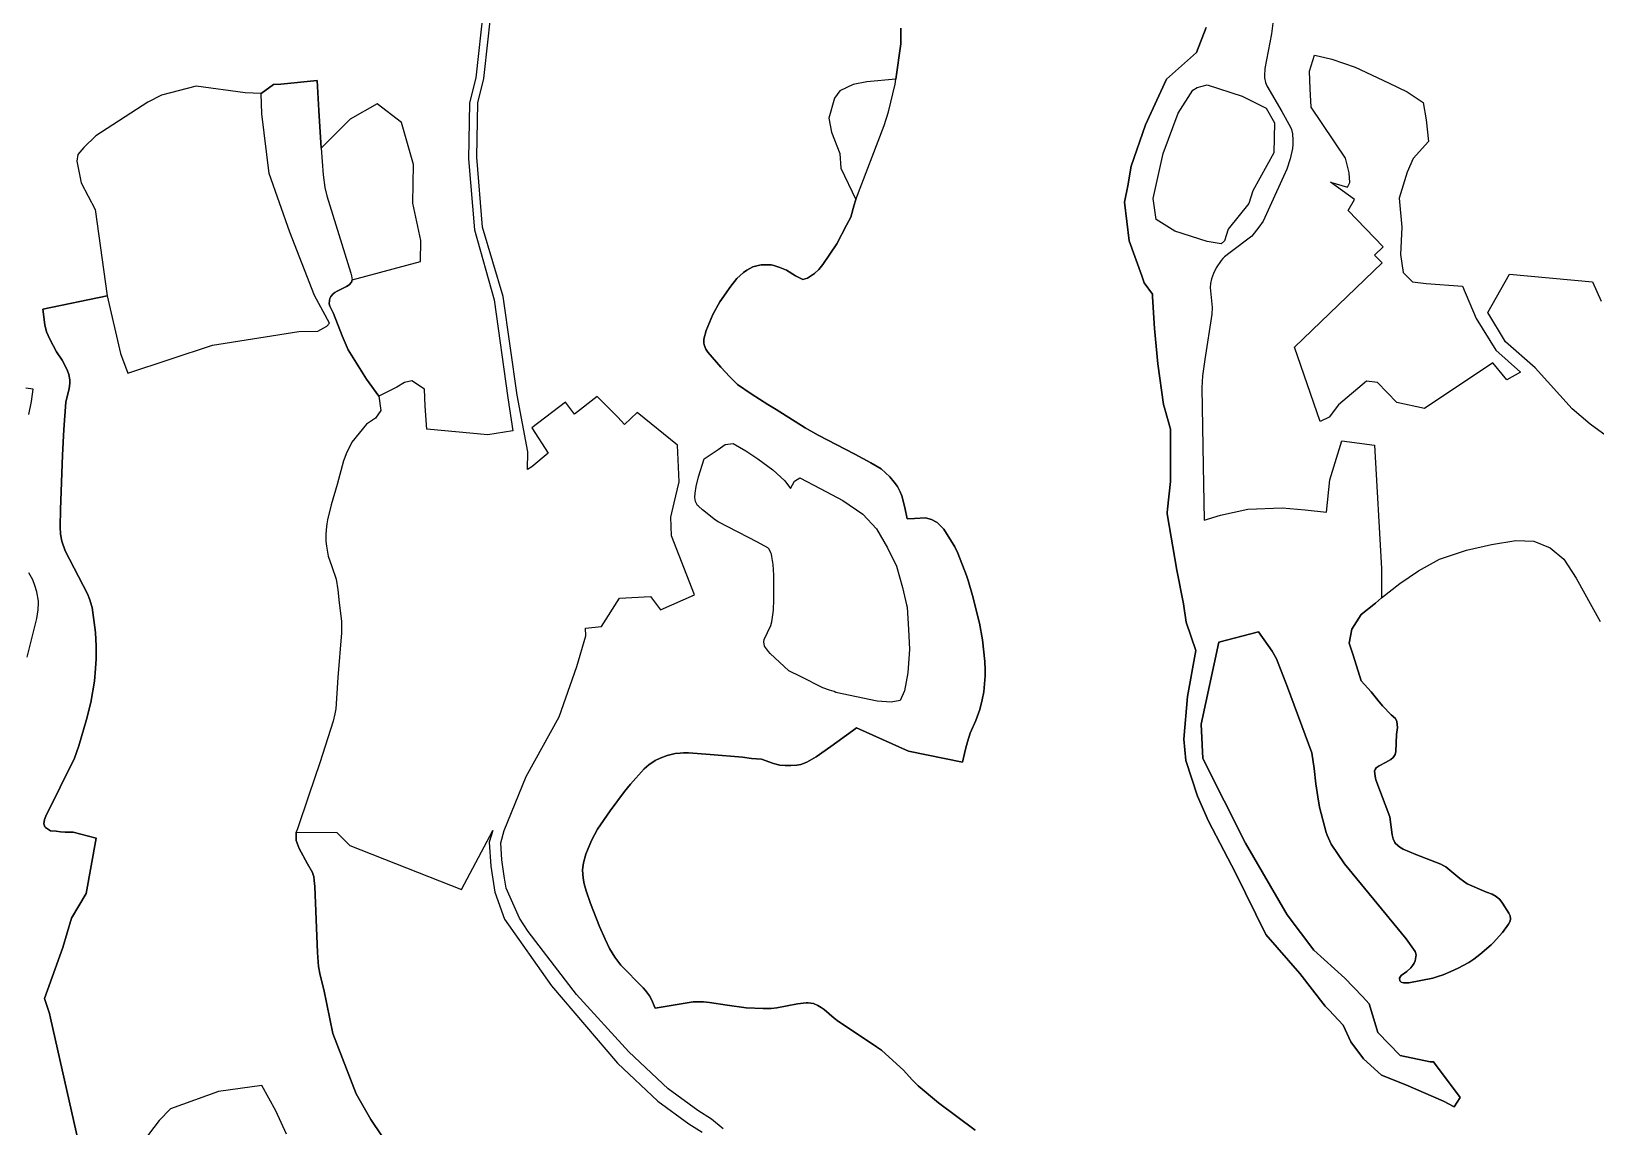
# Model space of a CAD drawing. Header units: millimetres. Extents: x 35444746 to 35449000, y 3482000 to 3488437.
# Drawn here: x 35447289.2 to 35447581.8, y 3486981.1 to 3487186 of the extents above; entities that cross this region are included whole.
import ezdxf

# ---------------------------------------------------------------- set-up
doc = ezdxf.new("R2010")
doc.units = ezdxf.units.MM
doc.layers.add('0203.02旱地整理', color=9, linetype='Continuous', true_color=0x808080)
doc.layers.add('0204.02水田整理', color=9, linetype='Continuous', true_color=0x808080)

msp = doc.modelspace()

# ---------------------------------------------------------------- linework, layer by layer
at = {"layer": '0203.02旱地整理', "color": 41}
for points in [[(35447373.751, 3487190.461), (35447372.308, 3487177.35), (35447371.466, 3487173.906), (35447371.147, 3487172.604), (35447370.986, 3487162.199), (35447372.077, 3487148.877), (35447375.742, 3487135.832), (35447378.314, 3487117.47), (35447379.236, 3487111.325), (35447374.591, 3487110.552), (35447363.166, 3487111.599), (35447362.866, 3487115.946), (35447362.722, 3487119.121), (35447360.371, 3487120.682), (35447358.962, 3487120.345), (35447357.577, 3487119.465), (35447354.175, 3487117.817), (35447351.902, 3487120.967), (35447348.47, 3487126.486), (35447347.312, 3487129.082), (35447345.681, 3487133.25), (35447345.018, 3487134.643), (35447344.887, 3487135.066), (35447344.929, 3487135.671), (35447345.035, 3487136.059), (35447345.23, 3487136.428), (35447345.666, 3487136.928), (35447345.942, 3487137.155), (35447346.399, 3487137.461), (35447348.138, 3487138.325), (35447348.659, 3487138.645), (35447349.054, 3487139.109), (35447349.171, 3487139.569), (35447361.952, 3487142.998), (35447362.027, 3487146.922), (35447360.567, 3487153.89), (35447360.645, 3487161.122), (35447358.455, 3487168.982), (35447353.86, 3487172.468), (35447348.829, 3487169.615), (35447343.387, 3487164.184), (35447342.94, 3487171.237), (35447342.68, 3487176.869), (35447335.874, 3487176.151), (35447334.476, 3487176.111), (35447332.153, 3487174.381), (35447329.214, 3487174.562), (35447319.994, 3487175.761), (35447313.533, 3487174.084), (35447310.994, 3487172.793), (35447301.239, 3487166.482), (35447299.021, 3487164.291), (35447297.87, 3487162.991), (35447297.699, 3487161.768), (35447298.491, 3487157.68), (35447301.156, 3487152.683), (35447303.345, 3487136.583), (35447291.354, 3487134.038), (35447291.722, 3487131.145), (35447292.016, 3487129.801), (35447292.66, 3487128.446), (35447293.904, 3487126.116), (35447294.948, 3487124.549), (35447295.9, 3487122.709), (35447296.224, 3487121.862), (35447296.372, 3487120.875), (35447296.384, 3487120.225), (35447296.236, 3487119.18), (35447295.752, 3487117.23), (35447295.664, 3487116.687), (35447295.267, 3487111.55), (35447295.023, 3487106.734), (35447294.652, 3487096.587), (35447294.555, 3487093.37), (35447294.653, 3487091.994), (35447294.896, 3487090.678), (35447295.504, 3487088.891), (35447299.715, 3487080.788), (35447300.117, 3487079.723), (35447300.461, 3487078.609), (35447300.547, 3487078.237), (35447301.207, 3487073.581), (35447301.309, 3487071.024), (35447301.305, 3487068.632), (35447301.206, 3487066.88), (35447300.982, 3487064.465), (35447300.329, 3487060.47), (35447299.494, 3487057.339), (35447298.069, 3487052.407), (35447297.259, 3487050.091), (35447291.887, 3487039.199), (35447291.658, 3487038.576), (35447291.508, 3487037.819), (35447291.708, 3487037.228), (35447291.831, 3487037.114), (35447292.801, 3487036.515), (35447293.847, 3487036.433), (35447294.674, 3487036.311), (35447295.527, 3487036.23), (35447297.035, 3487036.216), (35447301.306, 3487035.1), (35447299.454, 3487024.738), (35447296.731, 3487020.133), (35447295.074, 3487014.64), (35447291.678, 3487005.126), (35447292.601, 3487002.307), (35447292.794, 3487001.448), (35447301.477, 3486962.782)], [(35447373.751, 3487190.461), (35447372.308, 3487177.35), (35447371.466, 3487173.906), (35447371.147, 3487172.604), (35447370.986, 3487162.199), (35447372.077, 3487148.877), (35447375.742, 3487135.832), (35447378.314, 3487117.47), (35447379.236, 3487111.325), (35447374.591, 3487110.552), (35447363.166, 3487111.599), (35447362.866, 3487115.946), (35447362.722, 3487119.121), (35447360.371, 3487120.682), (35447358.962, 3487120.345), (35447357.577, 3487119.465), (35447354.175, 3487117.817), (35447351.902, 3487120.967), (35447348.47, 3487126.486), (35447347.312, 3487129.082), (35447345.681, 3487133.25), (35447345.018, 3487134.643), (35447344.887, 3487135.066), (35447344.929, 3487135.671), (35447345.035, 3487136.059), (35447345.23, 3487136.428), (35447345.666, 3487136.928), (35447345.942, 3487137.155), (35447346.399, 3487137.461), (35447348.138, 3487138.325), (35447348.659, 3487138.645), (35447349.054, 3487139.109), (35447349.171, 3487139.569), (35447361.952, 3487142.998), (35447362.027, 3487146.922), (35447360.567, 3487153.89), (35447360.645, 3487161.122), (35447358.455, 3487168.982), (35447353.86, 3487172.468), (35447348.829, 3487169.615), (35447343.387, 3487164.184), (35447342.94, 3487171.237), (35447342.68, 3487176.869), (35447335.874, 3487176.151), (35447334.476, 3487176.111), (35447332.153, 3487174.381), (35447329.214, 3487174.562), (35447319.994, 3487175.761), (35447313.533, 3487174.084), (35447310.994, 3487172.793), (35447301.239, 3487166.482), (35447299.021, 3487164.291), (35447297.87, 3487162.991), (35447297.699, 3487161.768), (35447298.491, 3487157.68), (35447301.156, 3487152.683), (35447303.345, 3487136.583), (35447291.354, 3487134.038), (35447291.722, 3487131.145), (35447292.016, 3487129.801), (35447292.66, 3487128.446), (35447293.904, 3487126.116), (35447294.948, 3487124.549), (35447295.9, 3487122.709), (35447296.224, 3487121.862), (35447296.372, 3487120.875), (35447296.384, 3487120.225), (35447296.236, 3487119.18), (35447295.752, 3487117.23), (35447295.664, 3487116.687), (35447295.267, 3487111.55), (35447295.023, 3487106.734), (35447294.652, 3487096.587), (35447294.555, 3487093.37), (35447294.653, 3487091.994), (35447294.896, 3487090.678), (35447295.504, 3487088.891), (35447299.715, 3487080.788), (35447300.117, 3487079.723), (35447300.461, 3487078.609), (35447300.547, 3487078.237), (35447301.207, 3487073.581), (35447301.309, 3487071.024), (35447301.305, 3487068.632), (35447301.206, 3487066.88), (35447300.982, 3487064.465), (35447300.329, 3487060.47), (35447299.494, 3487057.339), (35447298.069, 3487052.407), (35447297.259, 3487050.091), (35447291.887, 3487039.199), (35447291.658, 3487038.576), (35447291.508, 3487037.819), (35447291.708, 3487037.228), (35447291.831, 3487037.114), (35447292.801, 3487036.515), (35447293.847, 3487036.433), (35447294.674, 3487036.311), (35447295.527, 3487036.23), (35447297.035, 3487036.216), (35447301.306, 3487035.1), (35447299.454, 3487024.738), (35447296.731, 3487020.133), (35447295.074, 3487014.64), (35447291.678, 3487005.126), (35447292.601, 3487002.307), (35447292.794, 3487001.448), (35447301.477, 3486962.782)], [(35447418.584, 3486980.717), (35447416.418, 3486982.574), (35447413.843, 3486984.171), (35447408.321, 3486988.245), (35447400.968, 3486995.122), (35447391.138, 3487005.877), (35447382.144, 3487017.634), (35447380.476, 3487020.174), (35447377.983, 3487025.731), (35447377.637, 3487028.031), (35447377.184, 3487031.043), (35447377.019, 3487034.222), (35447377.638, 3487036.576), (35447381.763, 3487046.619), (35447387.942, 3487057.834), (35447391.247, 3487067.241), (35447392.876, 3487072.938), (35447392.853, 3487074.392), (35447395.841, 3487074.712), (35447399.226, 3487079.979), (35447405.029, 3487080.317), (35447406.871, 3487077.853), (35447413.209, 3487080.657), (35447408.907, 3487091.689), (35447408.81, 3487095.131), (35447409.407, 3487097.866), (35447410.378, 3487101.749), (35447410.04, 3487108.628), (35447402.51, 3487114.724), (35447400.164, 3487112.523), (35447398.879, 3487113.872), (35447395.009, 3487117.721), (35447390.786, 3487114.432), (35447389.125, 3487116.688), (35447382.814, 3487111.892), (35447385.864, 3487107.15), (35447382.783, 3487104.604), (35447381.984, 3487104.075), (35447382.025, 3487107.41), (35447380.041, 3487117.992), (35447377.457, 3487136.455), (35447373.604, 3487149.397), (35447372.529, 3487162.519), (35447372.686, 3487172.636), (35447373.799, 3487177.186), (35447374.615, 3487184.604), (35447375.246, 3487190.337)], [(35447418.584, 3486980.717), (35447416.418, 3486982.574), (35447413.843, 3486984.171), (35447408.321, 3486988.245), (35447400.968, 3486995.122), (35447391.138, 3487005.877), (35447382.144, 3487017.634), (35447380.476, 3487020.174), (35447377.983, 3487025.731), (35447377.637, 3487028.031), (35447377.184, 3487031.043), (35447377.019, 3487034.222), (35447377.638, 3487036.576), (35447381.763, 3487046.619), (35447387.942, 3487057.834), (35447391.247, 3487067.241), (35447392.876, 3487072.938), (35447392.853, 3487074.392), (35447395.841, 3487074.712), (35447399.226, 3487079.979), (35447405.029, 3487080.317), (35447406.871, 3487077.853), (35447413.209, 3487080.657), (35447408.907, 3487091.689), (35447408.81, 3487095.131), (35447409.407, 3487097.866), (35447410.378, 3487101.749), (35447410.04, 3487108.628), (35447402.51, 3487114.724), (35447400.164, 3487112.523), (35447398.879, 3487113.872), (35447395.009, 3487117.721), (35447390.786, 3487114.432), (35447389.125, 3487116.688), (35447382.814, 3487111.892), (35447385.864, 3487107.15), (35447382.783, 3487104.604), (35447381.984, 3487104.075), (35447382.025, 3487107.41), (35447380.041, 3487117.992), (35447377.457, 3487136.455), (35447373.604, 3487149.397), (35447372.529, 3487162.519), (35447372.686, 3487172.636), (35447373.799, 3487177.186), (35447374.615, 3487184.604), (35447375.246, 3487190.337)], [(35447451.844, 3487186.619), (35447451.806, 3487183.696), (35447450.873, 3487177.067), (35447445.493, 3487176.605), (35447442.923, 3487176.124), (35447440.394, 3487174.918), (35447439.409, 3487173.541), (35447438.329, 3487169.804), (35447438.871, 3487167.176), (35447440.383, 3487163.156), (35447440.589, 3487160.421), (35447443.412, 3487154.587), (35447443.099, 3487153.593), (35447442.463, 3487151.249), (35447441.674, 3487149.754), (35447439.843, 3487146.286), (35447437.207, 3487142.429), (35447436.466, 3487141.47), (35447435.675, 3487140.723), (35447434.344, 3487139.851), (35447433.506, 3487139.601), (35447432.116, 3487140.33), (35447430.409, 3487141.366), (35447429.177, 3487141.884), (35447428.05, 3487142.248), (35447427.58, 3487142.343), (35447426.734, 3487142.381), (35447425.728, 3487142.363), (35447424.917, 3487142.201), (35447424.111, 3487141.957), (35447423.005, 3487141.372), (35447422.368, 3487140.947), (35447421.16, 3487139.775), (35447420.041, 3487138.397), (35447417.982, 3487135.423), (35447416.65, 3487133.079), (35447415.4, 3487130.055), (35447415.005, 3487128.466), (35447414.966, 3487127.791), (35447415.027, 3487127.389), (35447415.34, 3487126.603), (35447415.754, 3487126.019), (35447418.171, 3487123.231), (35447419.852, 3487121.405), (35447421.278, 3487119.955), (35447423.826, 3487118.249), (35447426.963, 3487116.249), (35447428.522, 3487115.29), (35447433.932, 3487111.84), (35447436.336, 3487110.516), (35447443.233, 3487106.947), (35447446.188, 3487105.324), (35447448.169, 3487104.17), (35447449.739, 3487102.706), (35447450.602, 3487101.731), (35447451.208, 3487100.887), (35447451.717, 3487099.915), (35447452.033, 3487099.138), (35447452.556, 3487096.959), (35447453.027, 3487094.83), (35447454.365, 3487094.896), (35447456.443, 3487095.027), (35447457.559, 3487094.734), (35447458.604, 3487094.134), (35447459.082, 3487093.746), (35447459.873, 3487092.925), (35447461.893, 3487089.584), (35447462.495, 3487088.417), (35447464.13, 3487084.264), (35447464.44, 3487083.324), (35447465.255, 3487080.502), (35447466.538, 3487075.35), (35447467.074, 3487072.224), (35447467.522, 3487068.178), (35447467.611, 3487066.629), (35447467.592, 3487065.483), (35447467.333, 3487062.516), (35447467.054, 3487060.983), (35447466.61, 3487059.197), (35447465.852, 3487057.152), (35447464.766, 3487054.742), (35447464.265, 3487053.142), (35447463.911, 3487051.78), (35447463.369, 3487049.3), (35447453.244, 3487051.394), (35447443.524, 3487055.775), (35447442.806, 3487055.165), (35447438.716, 3487052.232), (35447435.978, 3487050.327), (35447434.215, 3487049.349), (35447433.09, 3487048.906), (35447432.382, 3487048.748), (35447431.269, 3487048.698), (35447430.183, 3487048.697), (35447429.181, 3487048.799), (35447428.001, 3487049.057), (35447425.75, 3487049.913), (35447423.869, 3487050), (35447422.209, 3487050.262), (35447416.188, 3487050.781), (35447412.098, 3487051.044), (35447411.201, 3487051.06), (35447410.567, 3487051.04), (35447409.612, 3487050.923), (35447408.142, 3487050.599), (35447406.821, 3487050.091), (35447405.891, 3487049.67), (35447404.705, 3487048.86), (35447403.821, 3487048.082), (35447401.258, 3487045.242), (35447400.151, 3487043.873), (35447397.445, 3487040.234), (35447395.115, 3487036.804), (35447393.976, 3487034.681), (35447392.884, 3487032.1), (35447392.442, 3487030.517), (35447392.305, 3487029.166), (35447392.381, 3487027.657), (35447392.573, 3487026.569), (35447392.937, 3487025.265), (35447393.797, 3487022.871), (35447395.479, 3487018.603), (35447396.523, 3487016.237), (35447397.356, 3487014.493), (35447398.318, 3487012.881), (35447399.48, 3487011.361), (35447403.64, 3487007.127), (35447404.078, 3487006.614), (35447404.785, 3487005.628), (35447405.17, 3487004.959), (35447405.877, 3487003.318), (35447412.975, 3487004.468), (35447413.77, 3487004.515), (35447414.894, 3487004.487), (35447416.048, 3487004.373), (35447419.357, 3487003.864), (35447422.88, 3487003.382), (35447426.078, 3487003.264), (35447427.545, 3487003.277), (35447428.642, 3487003.386), (35447432.501, 3487004.131), (35447434.126, 3487004.303), (35447434.477, 3487004.303), (35447435.475, 3487004.165), (35447436.292, 3487003.826), (35447436.92, 3487003.451), (35447437.491, 3487003.037), (35447439.327, 3487001.469), (35447440.185, 3487000.819), (35447441.417, 3487000), (35447447.268, 3486996.11), (35447448.191, 3486995.449), (35447448.972, 3486994.79), (35447452.306, 3486991.728), (35447453.94, 3486989.929), (35447455.064, 3486988.788), (35447458.892, 3486985.605), (35447465.702, 3486980.5)], [(35447451.844, 3487186.619), (35447451.806, 3487183.696), (35447450.873, 3487177.067), (35447445.493, 3487176.605), (35447442.923, 3487176.124), (35447440.394, 3487174.918), (35447439.409, 3487173.541), (35447438.329, 3487169.804), (35447438.871, 3487167.176), (35447440.383, 3487163.156), (35447440.589, 3487160.421), (35447443.412, 3487154.587), (35447443.099, 3487153.593), (35447442.463, 3487151.249), (35447441.674, 3487149.754), (35447439.843, 3487146.286), (35447437.207, 3487142.429), (35447436.466, 3487141.47), (35447435.675, 3487140.723), (35447434.344, 3487139.851), (35447433.506, 3487139.601), (35447432.116, 3487140.33), (35447430.409, 3487141.366), (35447429.177, 3487141.884), (35447428.05, 3487142.248), (35447427.58, 3487142.343), (35447426.734, 3487142.381), (35447425.728, 3487142.363), (35447424.917, 3487142.201), (35447424.111, 3487141.957), (35447423.005, 3487141.372), (35447422.368, 3487140.947), (35447421.16, 3487139.775), (35447420.041, 3487138.397), (35447417.982, 3487135.423), (35447416.65, 3487133.079), (35447415.4, 3487130.055), (35447415.005, 3487128.466), (35447414.966, 3487127.791), (35447415.027, 3487127.389), (35447415.34, 3487126.603), (35447415.754, 3487126.019), (35447418.171, 3487123.231), (35447419.852, 3487121.405), (35447421.278, 3487119.955), (35447423.826, 3487118.249), (35447426.963, 3487116.249), (35447428.522, 3487115.29), (35447433.932, 3487111.84), (35447436.336, 3487110.516), (35447443.233, 3487106.947), (35447446.188, 3487105.324), (35447448.169, 3487104.17), (35447449.739, 3487102.706), (35447450.602, 3487101.731), (35447451.208, 3487100.887), (35447451.717, 3487099.915), (35447452.033, 3487099.138), (35447452.556, 3487096.959), (35447453.027, 3487094.83), (35447454.365, 3487094.896), (35447456.443, 3487095.027), (35447457.559, 3487094.734), (35447458.604, 3487094.134), (35447459.082, 3487093.746), (35447459.873, 3487092.925), (35447461.893, 3487089.584), (35447462.495, 3487088.417), (35447464.13, 3487084.264), (35447464.44, 3487083.324), (35447465.255, 3487080.502), (35447466.538, 3487075.35), (35447467.074, 3487072.224), (35447467.522, 3487068.178), (35447467.611, 3487066.629), (35447467.592, 3487065.483), (35447467.333, 3487062.516), (35447467.054, 3487060.983), (35447466.61, 3487059.197), (35447465.852, 3487057.152), (35447464.766, 3487054.742), (35447464.265, 3487053.142), (35447463.911, 3487051.78), (35447463.369, 3487049.3), (35447453.244, 3487051.394), (35447443.524, 3487055.775), (35447442.806, 3487055.165), (35447438.716, 3487052.232), (35447435.978, 3487050.327), (35447434.215, 3487049.349), (35447433.09, 3487048.906), (35447432.382, 3487048.748), (35447431.269, 3487048.698), (35447430.183, 3487048.697), (35447429.181, 3487048.799), (35447428.001, 3487049.057), (35447425.75, 3487049.913), (35447423.869, 3487050), (35447422.209, 3487050.262), (35447416.188, 3487050.781), (35447412.098, 3487051.044), (35447411.201, 3487051.06), (35447410.567, 3487051.04), (35447409.612, 3487050.923), (35447408.142, 3487050.599), (35447406.821, 3487050.091), (35447405.891, 3487049.67), (35447404.705, 3487048.86), (35447403.821, 3487048.082), (35447401.258, 3487045.242), (35447400.151, 3487043.873), (35447397.445, 3487040.234), (35447395.115, 3487036.804), (35447393.976, 3487034.681), (35447392.884, 3487032.1), (35447392.442, 3487030.517), (35447392.305, 3487029.166), (35447392.381, 3487027.657), (35447392.573, 3487026.569), (35447392.937, 3487025.265), (35447393.797, 3487022.871), (35447395.479, 3487018.603), (35447396.523, 3487016.237), (35447397.356, 3487014.493), (35447398.318, 3487012.881), (35447399.48, 3487011.361), (35447403.64, 3487007.127), (35447404.078, 3487006.614), (35447404.785, 3487005.628), (35447405.17, 3487004.959), (35447405.877, 3487003.318), (35447412.975, 3487004.468), (35447413.77, 3487004.515), (35447414.894, 3487004.487), (35447416.048, 3487004.373), (35447419.357, 3487003.864), (35447422.88, 3487003.382), (35447426.078, 3487003.264), (35447427.545, 3487003.277), (35447428.642, 3487003.386), (35447432.501, 3487004.131), (35447434.126, 3487004.303), (35447434.477, 3487004.303), (35447435.475, 3487004.165), (35447436.292, 3487003.826), (35447436.92, 3487003.451), (35447437.491, 3487003.037), (35447439.327, 3487001.469), (35447440.185, 3487000.819), (35447441.417, 3487000), (35447447.268, 3486996.11), (35447448.191, 3486995.449), (35447448.972, 3486994.79), (35447452.306, 3486991.728), (35447453.94, 3486989.929), (35447455.064, 3486988.788), (35447458.892, 3486985.605), (35447465.702, 3486980.5)], [(35447521.487, 3487188.073), (35447521.133, 3487185.586), (35447519.895, 3487179.066), (35447519.843, 3487177.719), (35447519.874, 3487177.314), (35447520.029, 3487176.471), (35447520.292, 3487175.815), (35447523.078, 3487171.067), (35447524.709, 3487168.142), (35447524.9, 3487167.683), (35447525.078, 3487166.851), (35447525.173, 3487165.67), (35447525.152, 3487164.935), (35447525.071, 3487164.122), (35447524.644, 3487162.203), (35447524.048, 3487160.239), (35447520.559, 3487152.6), (35447519.572, 3487150.549), (35447518.801, 3487149.41), (35447517.461, 3487147.708), (35447513.421, 3487144.696), (35447512.36, 3487143.863), (35447512.043, 3487143.549), (35447511.759, 3487143.194), (35447510.831, 3487141.777), (35447510.302, 3487140.761), (35447509.916, 3487139.747), (35447509.737, 3487138.858), (35447509.707, 3487138.145), (35447510.051, 3487134.395), (35447510.012, 3487133.159), (35447508.67, 3487124.67), (35447508.443, 3487122.926), (35447508.269, 3487121.591), (35447508.141, 3487119.327), (35447508.364, 3487104.752), (35447508.59, 3487094.62), (35447511.64, 3487095.55), (35447516.735, 3487096.67), (35447523.165, 3487096.929), (35447527.43, 3487096.503), (35447531.446, 3487096.102), (35447532.091, 3487102.159), (35447534.319, 3487109.453), (35447540.402, 3487108.61), (35447541.747, 3487085.554), (35447541.753, 3487080.039), (35447540.576, 3487079.097), (35447537.914, 3487076.978), (35447536.19, 3487074.218), (35447535.688, 3487071.615), (35447536.41, 3487069.332), (35447537.956, 3487064.542), (35447539.774, 3487062.475), (35447541.048, 3487060.931), (35447541.928, 3487059.856), (35447543.526, 3487058.162), (35447544.337, 3487057.523), (35447544.626, 3487056.962), (35447544.739, 3487055.828), (35447544.538, 3487054.51), (35447544.411, 3487051.302), (35447544.286, 3487050.768), (35447543.887, 3487050.205), (35447543.457, 3487049.854), (35447542.454, 3487049.237), (35447541.294, 3487048.627), (35447540.748, 3487048.24), (35447540.523, 3487047.937), (35447540.437, 3487047.615), (35447540.519, 3487046.728), (35447540.672, 3487046.054), (35447543.28, 3487039.108), (35447543.696, 3487035.746), (35447543.925, 3487034.994), (35447544.221, 3487034.306), (35447544.371, 3487034.103), (35447545.145, 3487033.43), (35447545.767, 3487033.065), (35447548.151, 3487032.052), (35447552.85, 3487030.258), (35447553.418, 3487029.963), (35447553.79, 3487029.725), (35447556.365, 3487027.546), (35447557.744, 3487026.599), (35447561.365, 3487025.041), (35447562.436, 3487024.621), (35447563.207, 3487024.194), (35447563.837, 3487023.615), (35447564.358, 3487022.962), (35447565.565, 3487021.078), (35447565.797, 3487020.57), (35447565.868, 3487020.03), (35447565.781, 3487019.608), (35447565.491, 3487019.026), (35447564.381, 3487017.485), (35447562.629, 3487015.514), (35447562.244, 3487015.143), (35447560.123, 3487013.35), (35447558.987, 3487012.488), (35447558.035, 3487011.872), (35447556.058, 3487010.802), (35447554.697, 3487010.156), (35447553.279, 3487009.555), (35447552.237, 3487009.208), (35447551.302, 3487008.945), (35447546.832, 3487008.082), (35447545.873, 3487008.03), (35447545.417, 3487008.203), (35447545.153, 3487008.428), (35447545.111, 3487008.932), (35447545.262, 3487009.22), (35447545.416, 3487009.396), (35447546.466, 3487010.176), (35447547.216, 3487010.852), (35447547.609, 3487011.325), (35447547.864, 3487011.734), (35447548.057, 3487012.136), (35447548.227, 3487013.262), (35447548.016, 3487013.921), (35447546.354, 3487016.268), (35447534.8, 3487030.333), (35447532.332, 3487033.976), (35447531.551, 3487035.689), (35447531.382, 3487036.151), (35447530.16, 3487040.923), (35447529.799, 3487042.859), (35447529.457, 3487045.274), (35447529.133, 3487048.17), (35447528.707, 3487051.066), (35447524.123, 3487063.374), (35447522.072, 3487068.642), (35447521.31, 3487070.068), (35447518.72, 3487073.707), (35447511.332, 3487071.767), (35447508.03, 3487056.43), (35447508.306, 3487050.027), (35447516.29, 3487034.186), (35447524.057, 3487020.752), (35447529.09, 3487014.149), (35447534.873, 3487008.934), (35447538.161, 3487005.464), (35447539.445, 3487004.11), (35447540.673, 3487000), (35447541.045, 3486998.756), (35447545.201, 3486994.45), (35447550.861, 3486993.254), (35447551.46, 3486993.275), (35447556.426, 3486986.594), (35447555.34, 3486984.864), (35447553.32, 3486985.892), (35447546.274, 3486988.967), (35447541.705, 3486990.754), (35447538.388, 3486993.814), (35447535.989, 3486997.002), (35447534.541, 3487000.104), (35447531.967, 3487002.917), (35447531.215, 3487003.708), (35447526.435, 3487009.81), (35447520.088, 3487017.122), (35447514.451, 3487028.606), (35447509.388, 3487038.288), (35447507.307, 3487042.957), (35447505.115, 3487049.617), (35447504.726, 3487053.619), (35447505.443, 3487061.595), (35447507.025, 3487070.201), (35447505.17, 3487075.511), (35447504.687, 3487078.918), (35447503.425, 3487085.222), (35447501.638, 3487095.78), (35447501.662, 3487096.02), (35447501.722, 3487096.644), (35447502.232, 3487101.861), (35447502.232, 3487111.428), (35447502.232, 3487111.65), (35447501.274, 3487115.165), (35447500.98, 3487116.245), (35447499.904, 3487123.855), (35447499.281, 3487130.472), (35447498.868, 3487136.369), (35447498.868, 3487136.9), (35447497.334, 3487139.022), (35447496.881, 3487140.306), (35447494.501, 3487146.88), (35447493.675, 3487154.074), (35447494.298, 3487157.122), (35447494.877, 3487160.803), (35447497.57, 3487168.538), (35447501.524, 3487177.113), (35447507.1, 3487182.062), (35447508.93, 3487186.742)], [(35447521.487, 3487188.073), (35447521.133, 3487185.586), (35447519.895, 3487179.066), (35447519.843, 3487177.719), (35447519.874, 3487177.314), (35447520.029, 3487176.471), (35447520.292, 3487175.815), (35447523.078, 3487171.067), (35447524.709, 3487168.142), (35447524.9, 3487167.683), (35447525.078, 3487166.851), (35447525.173, 3487165.67), (35447525.152, 3487164.935), (35447525.071, 3487164.122), (35447524.644, 3487162.203), (35447524.048, 3487160.239), (35447520.559, 3487152.6), (35447519.572, 3487150.549), (35447518.801, 3487149.41), (35447517.461, 3487147.708), (35447513.421, 3487144.696), (35447512.36, 3487143.863), (35447512.043, 3487143.549), (35447511.759, 3487143.194), (35447510.831, 3487141.777), (35447510.302, 3487140.761), (35447509.916, 3487139.747), (35447509.737, 3487138.858), (35447509.707, 3487138.145), (35447510.051, 3487134.395), (35447510.012, 3487133.159), (35447508.67, 3487124.67), (35447508.443, 3487122.926), (35447508.269, 3487121.591), (35447508.141, 3487119.327), (35447508.364, 3487104.752), (35447508.59, 3487094.62), (35447511.64, 3487095.55), (35447516.735, 3487096.67), (35447523.165, 3487096.929), (35447527.43, 3487096.503), (35447531.446, 3487096.102), (35447532.091, 3487102.159), (35447534.319, 3487109.453), (35447540.402, 3487108.61), (35447541.747, 3487085.554), (35447541.753, 3487080.039), (35447540.576, 3487079.097), (35447537.914, 3487076.978), (35447536.19, 3487074.218), (35447535.688, 3487071.615), (35447536.41, 3487069.332), (35447537.956, 3487064.542), (35447539.774, 3487062.475), (35447541.048, 3487060.931), (35447541.928, 3487059.856), (35447543.526, 3487058.162), (35447544.337, 3487057.523), (35447544.626, 3487056.962), (35447544.739, 3487055.828), (35447544.538, 3487054.51), (35447544.411, 3487051.302), (35447544.286, 3487050.768), (35447543.887, 3487050.205), (35447543.457, 3487049.854), (35447542.454, 3487049.237), (35447541.294, 3487048.627), (35447540.748, 3487048.24), (35447540.523, 3487047.937), (35447540.437, 3487047.615), (35447540.519, 3487046.728), (35447540.672, 3487046.054), (35447543.28, 3487039.108), (35447543.696, 3487035.746), (35447543.925, 3487034.994), (35447544.221, 3487034.306), (35447544.371, 3487034.103), (35447545.145, 3487033.43), (35447545.767, 3487033.065), (35447548.151, 3487032.052), (35447552.85, 3487030.258), (35447553.418, 3487029.963), (35447553.79, 3487029.725), (35447556.365, 3487027.546), (35447557.744, 3487026.599), (35447561.365, 3487025.041), (35447562.436, 3487024.621), (35447563.207, 3487024.194), (35447563.837, 3487023.615), (35447564.358, 3487022.962), (35447565.565, 3487021.078), (35447565.797, 3487020.57), (35447565.868, 3487020.03), (35447565.781, 3487019.608), (35447565.491, 3487019.026), (35447564.381, 3487017.485), (35447562.629, 3487015.514), (35447562.244, 3487015.143), (35447560.123, 3487013.35), (35447558.987, 3487012.488), (35447558.035, 3487011.872), (35447556.058, 3487010.802), (35447554.697, 3487010.156), (35447553.279, 3487009.555), (35447552.237, 3487009.208), (35447551.302, 3487008.945), (35447546.832, 3487008.082), (35447545.873, 3487008.03), (35447545.417, 3487008.203), (35447545.153, 3487008.428), (35447545.111, 3487008.932), (35447545.262, 3487009.22), (35447545.416, 3487009.396), (35447546.466, 3487010.176), (35447547.216, 3487010.852), (35447547.609, 3487011.325), (35447547.864, 3487011.734), (35447548.057, 3487012.136), (35447548.227, 3487013.262), (35447548.016, 3487013.921), (35447546.354, 3487016.268), (35447534.8, 3487030.333), (35447532.332, 3487033.976), (35447531.551, 3487035.689), (35447531.382, 3487036.151), (35447530.16, 3487040.923), (35447529.799, 3487042.859), (35447529.457, 3487045.274), (35447529.133, 3487048.17), (35447528.707, 3487051.066), (35447524.123, 3487063.374), (35447522.072, 3487068.642), (35447521.31, 3487070.068), (35447518.72, 3487073.707), (35447511.332, 3487071.767), (35447508.03, 3487056.43), (35447508.306, 3487050.027), (35447516.29, 3487034.186), (35447524.057, 3487020.752), (35447529.09, 3487014.149), (35447534.873, 3487008.934), (35447538.161, 3487005.464), (35447539.445, 3487004.11), (35447540.673, 3487000), (35447541.045, 3486998.756), (35447545.201, 3486994.45), (35447550.861, 3486993.254), (35447551.46, 3486993.275), (35447556.426, 3486986.594), (35447555.34, 3486984.864), (35447553.32, 3486985.892), (35447546.274, 3486988.967), (35447541.705, 3486990.754), (35447538.388, 3486993.814), (35447535.989, 3486997.002), (35447534.541, 3487000.104), (35447531.967, 3487002.917), (35447531.215, 3487003.708), (35447526.435, 3487009.81), (35447520.088, 3487017.122), (35447514.451, 3487028.606), (35447509.388, 3487038.288), (35447507.307, 3487042.957), (35447505.115, 3487049.617), (35447504.726, 3487053.619), (35447505.443, 3487061.595), (35447507.025, 3487070.201), (35447505.17, 3487075.511), (35447504.687, 3487078.918), (35447503.425, 3487085.222), (35447501.638, 3487095.78), (35447501.662, 3487096.02), (35447501.722, 3487096.644), (35447502.232, 3487101.861), (35447502.232, 3487111.428), (35447502.232, 3487111.65), (35447501.274, 3487115.165), (35447500.98, 3487116.245), (35447499.904, 3487123.855), (35447499.281, 3487130.472), (35447498.868, 3487136.369), (35447498.868, 3487136.9), (35447497.334, 3487139.022), (35447496.881, 3487140.306), (35447494.501, 3487146.88), (35447493.675, 3487154.074), (35447494.298, 3487157.122), (35447494.877, 3487160.803), (35447497.57, 3487168.538), (35447501.524, 3487177.113), (35447507.1, 3487182.062), (35447508.93, 3487186.742)], [(35447586.754, 3487108.174), (35447580.771, 3487112.542), (35447577.419, 3487115.445), (35447570.461, 3487123.1), (35447564.954, 3487127.97), (35447561.603, 3487133.417), (35447565.645, 3487140.621), (35447581.174, 3487139.211), (35447582.839, 3487135.548)], [(35447586.754, 3487108.174), (35447580.771, 3487112.542), (35447577.419, 3487115.445), (35447570.461, 3487123.1), (35447564.954, 3487127.97), (35447561.603, 3487133.417), (35447565.645, 3487140.621), (35447581.174, 3487139.211), (35447582.839, 3487135.548)], [(35447288.704, 3487114.368), (35447289.246, 3487116.791), (35447289.503, 3487119.081), (35447288.19, 3487119.296)], [(35447288.704, 3487114.368), (35447289.246, 3487116.791), (35447289.503, 3487119.081), (35447288.19, 3487119.296)], [(35447288.44, 3487068.965), (35447290.246, 3487076.2), (35447290.481, 3487077.835), (35447290.551, 3487079.127), (35447290.53, 3487079.466), (35447290.239, 3487081.175), (35447289.874, 3487082.353), (35447289.45, 3487083.412), (35447288.715, 3487084.74)], [(35447288.44, 3487068.965), (35447290.246, 3487076.2), (35447290.481, 3487077.835), (35447290.551, 3487079.127), (35447290.53, 3487079.466), (35447290.239, 3487081.175), (35447289.874, 3487082.353), (35447289.45, 3487083.412), (35447288.715, 3487084.74)], [(35447356.94, 3486976.179), (35447352.664, 3486982.471), (35447349.925, 3486987.289), (35447345.597, 3486998.546), (35447343.928, 3487006.812), (35447343.215, 3487009.48), (35447342.915, 3487011.103), (35447342.744, 3487013.754), (35447342.185, 3487026.083), (35447342.119, 3487027.216), (35447342.014, 3487027.912), (35447341.921, 3487028.258), (35447341.749, 3487028.664), (35447340.825, 3487030.333), (35447339.299, 3487033.191), (35447338.739, 3487034.662), (35447338.754, 3487036.207), (35447346.308, 3487036.194), (35447348.782, 3487033.713), (35447359.347, 3487029.559), (35447369.663, 3487025.504), (35447375.509, 3487036.53), (35447374.815, 3487034.352), (35447375.133, 3487029.891), (35447375.869, 3487025.006), (35447377.678, 3487019.959), (35447386.5, 3487007.503), (35447398.797, 3486993.044), (35447406.399, 3486985.935), (35447412.159, 3486981.685), (35447414.641, 3486980.146)], [(35447356.94, 3486976.179), (35447352.664, 3486982.471), (35447349.925, 3486987.289), (35447345.597, 3486998.546), (35447343.928, 3487006.812), (35447343.215, 3487009.48), (35447342.915, 3487011.103), (35447342.744, 3487013.754), (35447342.185, 3487026.083), (35447342.119, 3487027.216), (35447342.014, 3487027.912), (35447341.921, 3487028.258), (35447341.749, 3487028.664), (35447340.825, 3487030.333), (35447339.299, 3487033.191), (35447338.739, 3487034.662), (35447338.754, 3487036.207), (35447346.308, 3487036.194), (35447348.782, 3487033.713), (35447359.347, 3487029.559), (35447369.663, 3487025.504), (35447375.509, 3487036.53), (35447374.815, 3487034.352), (35447375.133, 3487029.891), (35447375.869, 3487025.006), (35447377.678, 3487019.959), (35447386.5, 3487007.503), (35447398.797, 3486993.044), (35447406.399, 3486985.935), (35447412.159, 3486981.685), (35447414.641, 3486980.146)]]:
    msp.add_lwpolyline(points, dxfattribs=at)
for points in [[(35447532.221, 3487157.805), (35447535.398, 3487156.894), (35447535.812, 3487157.785), (35447535.664, 3487159.575), (35447534.986, 3487162.296), (35447528.595, 3487171.869), (35447528.374, 3487175.267), (35447528.292, 3487178.57), (35447529.212, 3487181.575), (35447530.077, 3487181.366), (35447532.467, 3487180.839), (35447536.826, 3487179.312), (35447543.064, 3487176.43), (35447546.536, 3487174.699), (35447549.546, 3487172.75), (35447550.078, 3487169.486), (35447550.531, 3487165.421), (35447547.663, 3487162.277), (35447546.505, 3487159.688), (35447545.003, 3487154.828), (35447545.526, 3487149.382), (35447545.275, 3487144.293), (35447545.769, 3487140.902), (35447547.542, 3487139.18), (35447550.095, 3487138.858), (35447556.9, 3487138.4), (35447559.465, 3487132.313), (35447563.096, 3487126.411), (35447567.733, 3487122.31), (35447565.183, 3487120.824), (35447562.528, 3487124.054), (35447549.77, 3487115.458), (35447544.573, 3487116.613), (35447540.991, 3487120.378), (35447538.944, 3487120.616), (35447533.658, 3487116.203), (35447531.955, 3487113.834), (35447530.262, 3487113.031), (35447525.442, 3487126.961), (35447541.827, 3487142.757), (35447540.45, 3487144.186), (35447542.04, 3487145.719), (35447535.481, 3487152.523), (35447536.703, 3487154.576)], [(35447532.221, 3487157.805), (35447535.398, 3487156.894), (35447535.812, 3487157.785), (35447535.664, 3487159.575), (35447534.986, 3487162.296), (35447528.595, 3487171.869), (35447528.374, 3487175.267), (35447528.292, 3487178.57), (35447529.212, 3487181.575), (35447530.077, 3487181.366), (35447532.467, 3487180.839), (35447536.826, 3487179.312), (35447543.064, 3487176.43), (35447546.536, 3487174.699), (35447549.546, 3487172.75), (35447550.078, 3487169.486), (35447550.531, 3487165.421), (35447547.663, 3487162.277), (35447546.505, 3487159.688), (35447545.003, 3487154.828), (35447545.526, 3487149.382), (35447545.275, 3487144.293), (35447545.769, 3487140.902), (35447547.542, 3487139.18), (35447550.095, 3487138.858), (35447556.9, 3487138.4), (35447559.465, 3487132.313), (35447563.096, 3487126.411), (35447567.733, 3487122.31), (35447565.183, 3487120.824), (35447562.528, 3487124.054), (35447549.77, 3487115.458), (35447544.573, 3487116.613), (35447540.991, 3487120.378), (35447538.944, 3487120.616), (35447533.658, 3487116.203), (35447531.955, 3487113.834), (35447530.262, 3487113.031), (35447525.442, 3487126.961), (35447541.827, 3487142.757), (35447540.45, 3487144.186), (35447542.04, 3487145.719), (35447535.481, 3487152.523), (35447536.703, 3487154.576)], [(35447513.021, 3487149.006), (35447512.347, 3487146.879), (35447511.769, 3487146.31), (35447509.148, 3487146.741), (35447503.095, 3487148.676), (35447499.586, 3487150.837), (35447499.043, 3487154.777), (35447500.916, 3487163.209), (35447503.683, 3487170.732), (35447506.424, 3487175.056), (35447507.248, 3487175.542), (35447509.138, 3487176.019), (35447515.682, 3487173.916), (35447520.174, 3487171.665), (35447521.71, 3487168.946), (35447521.583, 3487163.289), (35447517.671, 3487156.186), (35447516.914, 3487153.813)], [(35447513.021, 3487149.006), (35447512.347, 3487146.879), (35447511.769, 3487146.31), (35447509.148, 3487146.741), (35447503.095, 3487148.676), (35447499.586, 3487150.837), (35447499.043, 3487154.777), (35447500.916, 3487163.209), (35447503.683, 3487170.732), (35447506.424, 3487175.056), (35447507.248, 3487175.542), (35447509.138, 3487176.019), (35447515.682, 3487173.916), (35447520.174, 3487171.665), (35447521.71, 3487168.946), (35447521.583, 3487163.289), (35447517.671, 3487156.186), (35447516.914, 3487153.813)], [(35447413.804, 3487097.365), (35447413.426, 3487098.061), (35447413.312, 3487098.807), (35447413.341, 3487099.639), (35447413.552, 3487100.917), (35447413.967, 3487102.707), (35447415.04, 3487106.073), (35447417.67, 3487107.788), (35447418.946, 3487108.76), (35447420.48, 3487108.954), (35447422.835, 3487107.548), (35447425.107, 3487106.061), (35447427.88, 3487104.039), (35447430.147, 3487101.982), (35447431.196, 3487100.505), (35447431.925, 3487101.868), (35447432.938, 3487102.491), (35447436.736, 3487100.499), (35447440.969, 3487098.257), (35447444.709, 3487095.693), (35447447.303, 3487092.975), (35447449.318, 3487089.443), (35447451.007, 3487085.996), (35447452.119, 3487081.982), (35447452.877, 3487078.769), (35447452.989, 3487078.296), (35447453.282, 3487074.125), (35447453.416, 3487070.445), (35447453.135, 3487066.033), (35447452.536, 3487062.686), (35447451.704, 3487060.894), (35447449.985, 3487060.581), (35447447.37, 3487060.766), (35447439.664, 3487062.356), (35447439.34, 3487062.562), (35447438.456, 3487062.772), (35447437.246, 3487063.214), (35447433.031, 3487065.329), (35447430.897, 3487066.423), (35447427.365, 3487069.675), (35447427.041, 3487070.046), (35447426.293, 3487071.052), (35447426.18, 3487071.831), (35447426.248, 3487072.249), (35447427.487, 3487074.876), (35447427.672, 3487075.604), (35447427.99, 3487077.733), (35447428.098, 3487079.78), (35447428.051, 3487084.301), (35447427.913, 3487086.285), (35447427.725, 3487087.795), (35447427.62, 3487088.259), (35447427.524, 3487088.518), (35447427.165, 3487089.146), (35447426.951, 3487089.395), (35447424.986, 3487090.481), (35447417.66, 3487094.271), (35447417.182, 3487094.593), (35447414.737, 3487096.513), (35447413.952, 3487097.194)], [(35447413.804, 3487097.365), (35447413.426, 3487098.061), (35447413.312, 3487098.807), (35447413.341, 3487099.639), (35447413.552, 3487100.917), (35447413.967, 3487102.707), (35447415.04, 3487106.073), (35447417.67, 3487107.788), (35447418.946, 3487108.76), (35447420.48, 3487108.954), (35447422.835, 3487107.548), (35447425.107, 3487106.061), (35447427.88, 3487104.039), (35447430.147, 3487101.982), (35447431.196, 3487100.505), (35447431.925, 3487101.868), (35447432.938, 3487102.491), (35447436.736, 3487100.499), (35447440.969, 3487098.257), (35447444.709, 3487095.693), (35447447.303, 3487092.975), (35447449.318, 3487089.443), (35447451.007, 3487085.996), (35447452.119, 3487081.982), (35447452.877, 3487078.769), (35447452.989, 3487078.296), (35447453.282, 3487074.125), (35447453.416, 3487070.445), (35447453.135, 3487066.033), (35447452.536, 3487062.686), (35447451.704, 3487060.894), (35447449.985, 3487060.581), (35447447.37, 3487060.766), (35447439.664, 3487062.356), (35447439.34, 3487062.562), (35447438.456, 3487062.772), (35447437.246, 3487063.214), (35447433.031, 3487065.329), (35447430.897, 3487066.423), (35447427.365, 3487069.675), (35447427.041, 3487070.046), (35447426.293, 3487071.052), (35447426.18, 3487071.831), (35447426.248, 3487072.249), (35447427.487, 3487074.876), (35447427.672, 3487075.604), (35447427.99, 3487077.733), (35447428.098, 3487079.78), (35447428.051, 3487084.301), (35447427.913, 3487086.285), (35447427.725, 3487087.795), (35447427.62, 3487088.259), (35447427.524, 3487088.518), (35447427.165, 3487089.146), (35447426.951, 3487089.395), (35447424.986, 3487090.481), (35447417.66, 3487094.271), (35447417.182, 3487094.593), (35447414.737, 3487096.513), (35447413.952, 3487097.194)]]:
    msp.add_lwpolyline(points, close=True, dxfattribs=at)
at = {"layer": '0204.02水田整理', "color": 51}
for points in [[(35447465.702, 3486980.5), (35447458.892, 3486985.605), (35447455.064, 3486988.788), (35447453.94, 3486989.929), (35447452.306, 3486991.728), (35447448.972, 3486994.79), (35447448.191, 3486995.449), (35447447.268, 3486996.11), (35447441.417, 3487000), (35447440.185, 3487000.819), (35447439.327, 3487001.469), (35447437.491, 3487003.037), (35447436.92, 3487003.451), (35447436.292, 3487003.826), (35447435.475, 3487004.165), (35447434.477, 3487004.303), (35447434.126, 3487004.303), (35447432.501, 3487004.131), (35447428.642, 3487003.386), (35447427.545, 3487003.277), (35447426.078, 3487003.264), (35447422.88, 3487003.382), (35447419.357, 3487003.864), (35447416.048, 3487004.373), (35447414.894, 3487004.487), (35447413.77, 3487004.515), (35447412.975, 3487004.468), (35447405.877, 3487003.318), (35447405.17, 3487004.959), (35447404.785, 3487005.628), (35447404.078, 3487006.614), (35447403.64, 3487007.127), (35447399.48, 3487011.361), (35447398.318, 3487012.881), (35447397.356, 3487014.493), (35447396.523, 3487016.237), (35447395.479, 3487018.603), (35447393.797, 3487022.871), (35447392.937, 3487025.265), (35447392.573, 3487026.569), (35447392.381, 3487027.657), (35447392.305, 3487029.166), (35447392.442, 3487030.517), (35447392.884, 3487032.1), (35447393.976, 3487034.681), (35447395.115, 3487036.804), (35447397.445, 3487040.234), (35447400.151, 3487043.873), (35447401.258, 3487045.242), (35447403.821, 3487048.082), (35447404.705, 3487048.86), (35447405.891, 3487049.67), (35447406.821, 3487050.091), (35447408.142, 3487050.599), (35447409.612, 3487050.923), (35447410.567, 3487051.04), (35447411.201, 3487051.06), (35447412.098, 3487051.044), (35447416.188, 3487050.781), (35447422.209, 3487050.262), (35447423.869, 3487050), (35447425.75, 3487049.913), (35447428.001, 3487049.057), (35447429.181, 3487048.799), (35447430.183, 3487048.697), (35447431.269, 3487048.698), (35447432.382, 3487048.748), (35447433.09, 3487048.906), (35447434.215, 3487049.349), (35447435.978, 3487050.327), (35447438.716, 3487052.232), (35447442.806, 3487055.165), (35447443.524, 3487055.775), (35447453.244, 3487051.394), (35447463.369, 3487049.3), (35447463.911, 3487051.78), (35447464.265, 3487053.142), (35447464.766, 3487054.742), (35447465.852, 3487057.152), (35447466.61, 3487059.197), (35447467.054, 3487060.983), (35447467.333, 3487062.516), (35447467.592, 3487065.483), (35447467.611, 3487066.629), (35447467.522, 3487068.178), (35447467.074, 3487072.224), (35447466.538, 3487075.35), (35447465.255, 3487080.502), (35447464.44, 3487083.324), (35447464.13, 3487084.264), (35447462.495, 3487088.417), (35447461.893, 3487089.584), (35447459.873, 3487092.925), (35447459.082, 3487093.746), (35447458.604, 3487094.134), (35447457.559, 3487094.734), (35447456.443, 3487095.027), (35447454.365, 3487094.896), (35447453.027, 3487094.83), (35447452.556, 3487096.959), (35447452.033, 3487099.138), (35447451.717, 3487099.915), (35447451.208, 3487100.887), (35447450.602, 3487101.731), (35447449.739, 3487102.706), (35447448.169, 3487104.17), (35447446.188, 3487105.324), (35447443.233, 3487106.947), (35447436.336, 3487110.516), (35447433.932, 3487111.84), (35447428.522, 3487115.29), (35447426.963, 3487116.249), (35447423.826, 3487118.249), (35447421.278, 3487119.955), (35447419.852, 3487121.405), (35447418.171, 3487123.231), (35447415.754, 3487126.019), (35447415.34, 3487126.603), (35447415.027, 3487127.389), (35447414.966, 3487127.791), (35447415.005, 3487128.466), (35447415.4, 3487130.055), (35447416.65, 3487133.079), (35447417.982, 3487135.423), (35447420.041, 3487138.397), (35447421.16, 3487139.775), (35447422.368, 3487140.947), (35447423.005, 3487141.372), (35447424.111, 3487141.957), (35447424.917, 3487142.201), (35447425.728, 3487142.363), (35447426.734, 3487142.381), (35447427.58, 3487142.343), (35447428.05, 3487142.248), (35447429.177, 3487141.884), (35447430.409, 3487141.366), (35447432.116, 3487140.33), (35447433.506, 3487139.601), (35447434.344, 3487139.851), (35447435.675, 3487140.723), (35447436.466, 3487141.47), (35447437.207, 3487142.429), (35447439.843, 3487146.286), (35447441.674, 3487149.754), (35447442.463, 3487151.249), (35447443.099, 3487153.593), (35447443.412, 3487154.587), (35447448.703, 3487168.411), (35447449.51, 3487171.001), (35447450.745, 3487176.154), (35447450.873, 3487177.067), (35447451.806, 3487183.696), (35447451.844, 3487186.619)], [(35447508.93, 3487186.742), (35447507.1, 3487182.062), (35447501.524, 3487177.113), (35447497.57, 3487168.538), (35447494.877, 3487160.803), (35447494.298, 3487157.122), (35447493.675, 3487154.074), (35447494.501, 3487146.88), (35447496.881, 3487140.306), (35447497.334, 3487139.022), (35447498.868, 3487136.9), (35447498.868, 3487136.369), (35447499.281, 3487130.472), (35447499.904, 3487123.855), (35447500.98, 3487116.245), (35447501.274, 3487115.165), (35447502.232, 3487111.65), (35447502.232, 3487111.428), (35447502.232, 3487101.861), (35447501.722, 3487096.644), (35447501.662, 3487096.02), (35447501.638, 3487095.78), (35447503.425, 3487085.222), (35447504.687, 3487078.918), (35447505.17, 3487075.511), (35447507.025, 3487070.201), (35447505.443, 3487061.595), (35447504.726, 3487053.619), (35447505.115, 3487049.617), (35447507.307, 3487042.957), (35447509.388, 3487038.288), (35447514.451, 3487028.606), (35447520.088, 3487017.122), (35447526.435, 3487009.81), (35447531.215, 3487003.708), (35447531.967, 3487002.917), (35447534.541, 3487000.104), (35447535.989, 3486997.002), (35447538.388, 3486993.814), (35447541.705, 3486990.754), (35447546.274, 3486988.967), (35447553.32, 3486985.892), (35447555.34, 3486984.864), (35447556.426, 3486986.594), (35447551.46, 3486993.275), (35447550.861, 3486993.254), (35447545.201, 3486994.45), (35447541.045, 3486998.756), (35447540.673, 3487000), (35447539.445, 3487004.11), (35447538.161, 3487005.464), (35447534.873, 3487008.934), (35447529.09, 3487014.149), (35447524.057, 3487020.752), (35447516.29, 3487034.186), (35447508.306, 3487050.027), (35447508.03, 3487056.43), (35447511.332, 3487071.767), (35447518.72, 3487073.707), (35447521.31, 3487070.068), (35447522.072, 3487068.642), (35447524.123, 3487063.374), (35447528.707, 3487051.066), (35447529.133, 3487048.17), (35447529.457, 3487045.274), (35447529.799, 3487042.859), (35447530.16, 3487040.923), (35447531.382, 3487036.151), (35447531.551, 3487035.689), (35447532.332, 3487033.976), (35447534.8, 3487030.333), (35447546.354, 3487016.268), (35447548.016, 3487013.921), (35447548.227, 3487013.262), (35447548.057, 3487012.136), (35447547.864, 3487011.734), (35447547.609, 3487011.325), (35447547.216, 3487010.852), (35447546.466, 3487010.176), (35447545.416, 3487009.396), (35447545.262, 3487009.22), (35447545.111, 3487008.932), (35447545.153, 3487008.428), (35447545.417, 3487008.203), (35447545.873, 3487008.03), (35447546.832, 3487008.082), (35447551.302, 3487008.945), (35447552.237, 3487009.208), (35447553.279, 3487009.555), (35447554.697, 3487010.156), (35447556.058, 3487010.802), (35447558.035, 3487011.872), (35447558.987, 3487012.488), (35447560.123, 3487013.35), (35447562.244, 3487015.143), (35447562.629, 3487015.514), (35447564.381, 3487017.485), (35447565.491, 3487019.026), (35447565.781, 3487019.608), (35447565.868, 3487020.03), (35447565.797, 3487020.57), (35447565.565, 3487021.078), (35447564.358, 3487022.962), (35447563.837, 3487023.615), (35447563.207, 3487024.194), (35447562.436, 3487024.621), (35447561.365, 3487025.041), (35447557.744, 3487026.599), (35447556.365, 3487027.546), (35447553.79, 3487029.725), (35447553.418, 3487029.963), (35447552.85, 3487030.258), (35447548.151, 3487032.052), (35447545.767, 3487033.065), (35447545.145, 3487033.43), (35447544.371, 3487034.103), (35447544.221, 3487034.306), (35447543.925, 3487034.994), (35447543.696, 3487035.746), (35447543.28, 3487039.108), (35447540.672, 3487046.054), (35447540.519, 3487046.728), (35447540.437, 3487047.615), (35447540.523, 3487047.937), (35447540.748, 3487048.24), (35447541.294, 3487048.627), (35447542.454, 3487049.237), (35447543.457, 3487049.854), (35447543.887, 3487050.205), (35447544.286, 3487050.768), (35447544.411, 3487051.302), (35447544.538, 3487054.51), (35447544.739, 3487055.828), (35447544.626, 3487056.962), (35447544.337, 3487057.523), (35447543.526, 3487058.162), (35447541.928, 3487059.856), (35447541.048, 3487060.931), (35447539.774, 3487062.475), (35447537.956, 3487064.542), (35447536.41, 3487069.332), (35447535.688, 3487071.615), (35447536.19, 3487074.218), (35447537.914, 3487076.978), (35447540.576, 3487079.097), (35447541.753, 3487080.039), (35447545.159, 3487082.764), (35447548.674, 3487085.131), (35447552.587, 3487087.306), (35447557.635, 3487088.988), (35447562.322, 3487090.069), (35447566.882, 3487090.778), (35447570.218, 3487090.68), (35447573.304, 3487089.444), (35447575.816, 3487087.316), (35447578.157, 3487083.724), (35447581.06, 3487078.42), (35447582.601, 3487075.635)], [(35447301.477, 3486962.782), (35447292.794, 3487001.448), (35447292.601, 3487002.307), (35447291.678, 3487005.126), (35447295.074, 3487014.64), (35447296.731, 3487020.133), (35447299.454, 3487024.738), (35447301.306, 3487035.1), (35447297.035, 3487036.216), (35447295.527, 3487036.23), (35447294.674, 3487036.311), (35447293.847, 3487036.433), (35447292.801, 3487036.515), (35447291.831, 3487037.114), (35447291.708, 3487037.228), (35447291.508, 3487037.819), (35447291.658, 3487038.576), (35447291.887, 3487039.199), (35447297.259, 3487050.091), (35447298.069, 3487052.407), (35447299.494, 3487057.339), (35447300.329, 3487060.47), (35447300.982, 3487064.465), (35447301.206, 3487066.88), (35447301.305, 3487068.632), (35447301.309, 3487071.024), (35447301.207, 3487073.581), (35447300.547, 3487078.237), (35447300.461, 3487078.609), (35447300.117, 3487079.723), (35447299.715, 3487080.788), (35447295.504, 3487088.891), (35447294.896, 3487090.678), (35447294.653, 3487091.994), (35447294.555, 3487093.37), (35447294.652, 3487096.587), (35447295.023, 3487106.734), (35447295.267, 3487111.55), (35447295.664, 3487116.687), (35447295.752, 3487117.23), (35447296.236, 3487119.18), (35447296.384, 3487120.225), (35447296.372, 3487120.875), (35447296.224, 3487121.862), (35447295.9, 3487122.709), (35447294.948, 3487124.549), (35447293.904, 3487126.116), (35447292.66, 3487128.446), (35447292.016, 3487129.801), (35447291.722, 3487131.145), (35447291.354, 3487134.038), (35447303.345, 3487136.583), (35447305.894, 3487125.789), (35447307.26, 3487122.106), (35447323.051, 3487127.319), (35447339.235, 3487129.917), (35447342.747, 3487129.977), (35447344.467, 3487130.865), (35447344.96, 3487131.434), (35447342.133, 3487136.595), (35447337.55, 3487148.463), (35447333.696, 3487159.428), (35447332.293, 3487170.624), (35447332.153, 3487174.381), (35447334.476, 3487176.111), (35447335.874, 3487176.151), (35447342.68, 3487176.869), (35447342.94, 3487171.237), (35447343.387, 3487164.184), (35447343.773, 3487159.175), (35447344.084, 3487156.796), (35447344.431, 3487155.269), (35447348.976, 3487140.799), (35447349.092, 3487140.313), (35447349.171, 3487139.569), (35447349.054, 3487139.109), (35447348.659, 3487138.645), (35447348.138, 3487138.325), (35447346.399, 3487137.461), (35447345.942, 3487137.155), (35447345.666, 3487136.928), (35447345.23, 3487136.428), (35447345.035, 3487136.059), (35447344.929, 3487135.671), (35447344.887, 3487135.066), (35447345.018, 3487134.643), (35447345.681, 3487133.25), (35447347.312, 3487129.082), (35447348.47, 3487126.486), (35447351.902, 3487120.967), (35447354.175, 3487117.817), (35447354.538, 3487115.09), (35447353.587, 3487113.651), (35447351.864, 3487112.572), (35447349.155, 3487109.19), (35447348.072, 3487107.021), (35447347.808, 3487106.345), (35447347.592, 3487105.672), (35447346.386, 3487101.266), (35447345.276, 3487097.449), (35447344.6, 3487094.672), (35447344.456, 3487093.937), (35447344.319, 3487092.802), (35447344.267, 3487091.873), (35447344.265, 3487090.697), (35447344.369, 3487089.717), (35447344.729, 3487087.836), (35447345.398, 3487085.933), (35447346.177, 3487083.574), (35447346.508, 3487081.536), (35447346.781, 3487079.145), (35447347.174, 3487075.711), (35447347.218, 3487073.541), (35447346.532, 3487065.166), (35447346.141, 3487059.303), (35447345.979, 3487058.35), (35447345.645, 3487057.014), (35447343.15, 3487049.234), (35447341.118, 3487043.147), (35447338.943, 3487036.857), (35447338.754, 3487036.207), (35447338.739, 3487034.662), (35447339.299, 3487033.191), (35447340.825, 3487030.333), (35447341.749, 3487028.664), (35447341.921, 3487028.258), (35447342.014, 3487027.912), (35447342.119, 3487027.216), (35447342.185, 3487026.083), (35447342.744, 3487013.754), (35447342.915, 3487011.103), (35447343.215, 3487009.48), (35447343.928, 3487006.812), (35447345.597, 3486998.546), (35447349.925, 3486987.289), (35447352.664, 3486982.471), (35447356.94, 3486976.179)], [(35447336.901, 3486979.751), (35447334.894, 3486984.079), (35447332.308, 3486988.853), (35447324.169, 3486987.722), (35447315.222, 3486984.457), (35447313.094, 3486982.279), (35447309.93, 3486978.1)]]:
    msp.add_lwpolyline(points, dxfattribs=at)

doc.saveas('drawing.dxf')
